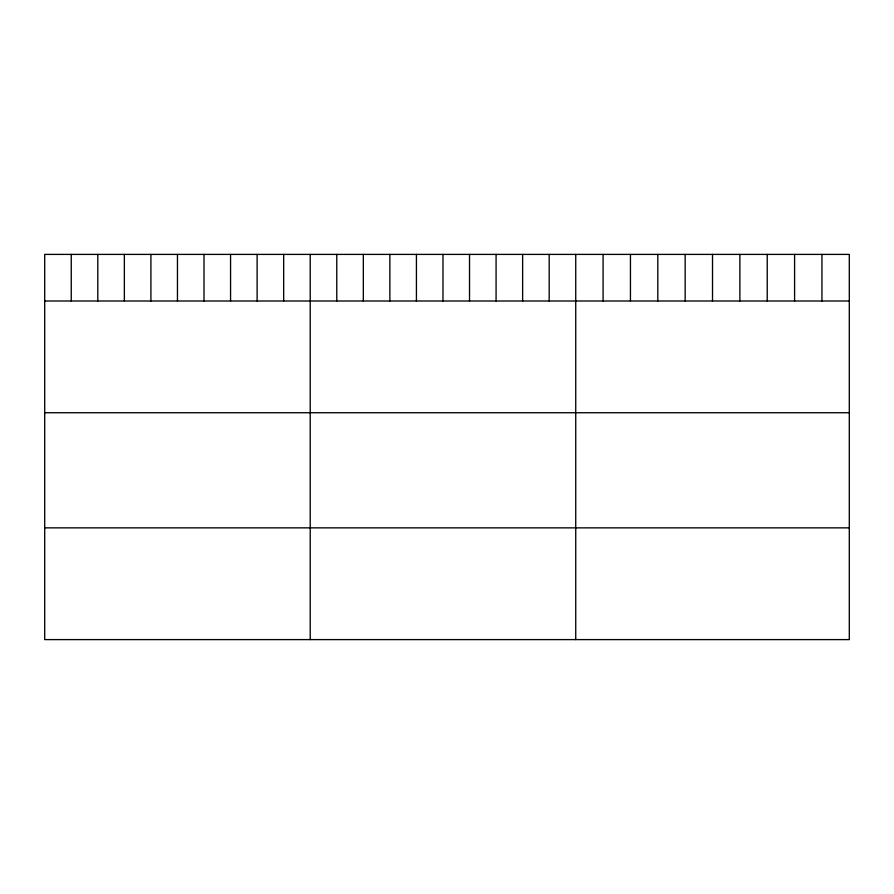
<?xml version="1.0" encoding="UTF-8"?>
<svg xmlns="http://www.w3.org/2000/svg" width="894" height="894" viewBox="0 0 894 894"><rect width="100%" height="100%" fill="white"/><g stroke="black" fill="none" stroke-linecap="round" stroke-linejoin="round"><path stroke-width="1.34" d="M849.3 300.999L849.3 639.601L44.7 639.601L44.7 254.399L849.3 254.399L849.3 300.999L44.7 300.999M44.7 412.737L849.3 412.737M44.7 527.862L849.3 527.862M821.944 254.399L821.944 300.999M794.587 254.399L794.587 300.999M767.231 254.399L767.231 300.999M739.874 254.399L739.874 300.999M712.518 254.399L712.518 300.999M685.162 254.399L685.162 300.999M657.805 254.399L657.805 300.999M630.449 254.399L630.449 300.999M603.092 254.399L603.092 300.999M575.736 254.399L575.736 639.601M549.184 254.399L549.184 300.999M522.632 254.399L522.632 300.999M496.081 254.399L496.081 300.999M469.529 254.399L469.529 300.999M442.977 254.399L442.977 300.999M416.425 254.399L416.425 300.999M389.873 254.399L389.873 300.999M363.322 254.399L363.322 300.999M336.77 254.399L336.77 300.999M310.218 254.399L310.218 639.601M283.666 254.399L283.666 300.999M257.114 254.399L257.114 300.999M230.563 254.399L230.563 300.999M204.011 254.399L204.011 300.999M177.459 254.399L177.459 300.999M150.907 254.399L150.907 300.999M124.355 254.399L124.355 300.999M97.804 254.399L97.804 300.999M71.252 254.399L71.252 300.999"/></g></svg>
